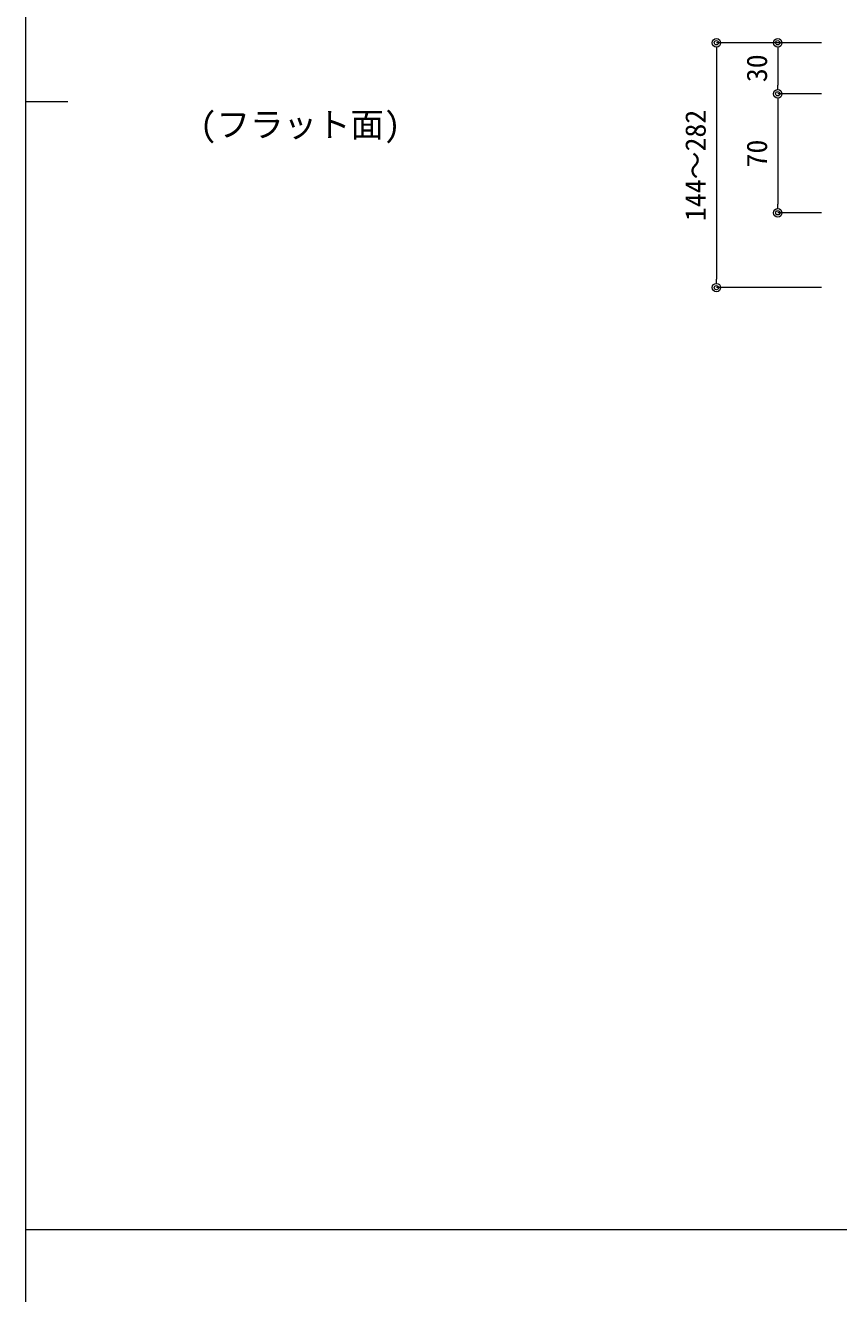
# Model space of a CAD drawing. Units: millimetres on the paper. Extents: x -401 to 401, y -279 to 279.
# Drawn here: x -400.7 to -305, y 5.8 to 154.9 of the extents above; entities that cross this region are included whole.
import ezdxf
from ezdxf.enums import TextEntityAlignment as Align

# ---------------------------------------------------------------- set-up
doc = ezdxf.new("R2010")
doc.units = ezdxf.units.MM
for name, color, linetype, lineweight in [('0-0_A-C01-補助線(非印刷)', 4, 'Continuous', 9), ('0-3_0-A01-枠A', 4, 'Continuous', 9), ('0-8_0-A11-寸法_詳細', 5, 'Continuous', 9), ('0-9_0', 7, 'Continuous', 9), ('0-A_A-B03-文字_書込_小', 7, 'Continuous', 9)]:
    doc.layers.add(name, color=color, linetype=linetype, lineweight=lineweight)
doc.styles.add('ＭＳ ゴシック', font='')
doc.styles.get('ＭＳ ゴシック').set_extended_font_data('MS Gothic')

# ---------------------------------------------------------------- blocks, each defined once
blk = doc.blocks.new('_Dot')
at = {"layer": '0-9_0'}
blk.add_line((-0.5, 0), (-1, 0), dxfattribs=at)
for radius in [0.5, 0.25]:
    blk.add_circle((0, 0), radius, dxfattribs=at)

msp = doc.modelspace()

# ---------------------------------------------------------------- linework, layer by layer
at = {"layer": '0-0_A-C01-補助線(非印刷)'}
for p, q in [((-400.667, 146), (-395.667, 146)), ((-400.667, 13.333), (400.667, 13.333)), ((-400.667, 13.333), (-395.667, 13.333))]:
    msp.add_line(p, q, dxfattribs=at)
at = {"layer": '0-3_0-A01-枠A'}
msp.add_line((-400.667, 278.667), (-400.667, -278.667), dxfattribs=at)
at = {"layer": '0-8_0-A11-寸法_詳細'}
for p, q in [((-307.016, 152.901), (-319.392, 152.901)), ((-307.016, 152.901), (-312.178, 152.901)), ((-319.392, 151.901), (-319.392, 125.101)), ((-312.178, 151.901), (-312.178, 147.901)), ((-307.016, 146.901), (-312.178, 146.901)), ((-307.016, 146.901), (-312.178, 146.901)), ((-312.178, 145.901), (-312.178, 133.901)), ((-307.016, 132.901), (-312.178, 132.901)), ((-307.016, 124.101), (-319.392, 124.101))]:
    msp.add_line(p, q, dxfattribs=at)

# ---------------------------------------------------------------- block references
for p, rotation in [((-319.392, 152.901), 90), ((-312.178, 152.901), 90), ((-312.178, 146.901), 270), ((-312.178, 146.901), 90), ((-312.178, 132.901), 270), ((-319.392, 124.101), 270)]:
    msp.add_blockref('_Dot', p, dxfattribs=dict(at, rotation=rotation))

# ---------------------------------------------------------------- texts
at = {"layer": '0-8_0-A11-寸法_詳細', "style": 'ＭＳ ゴシック'}
for s, p in [('30', (-312.716, 148.269)), ('144～282', (-319.93, 131.929)), ('70', (-312.716, 138.238))]:
    msp.add_text(s, height=2.405, rotation=90, dxfattribs=at).set_placement(p, align=Align.BOTTOM_LEFT)
at = {"layer": '0-A_A-B03-文字_書込_小', "style": 'ＭＳ ゴシック'}
msp.add_text('(フラット面)', height=2.886, dxfattribs=at).set_placement((-380.138, 140.969), align=Align.BOTTOM_LEFT)

doc.saveas('drawing.dxf')
